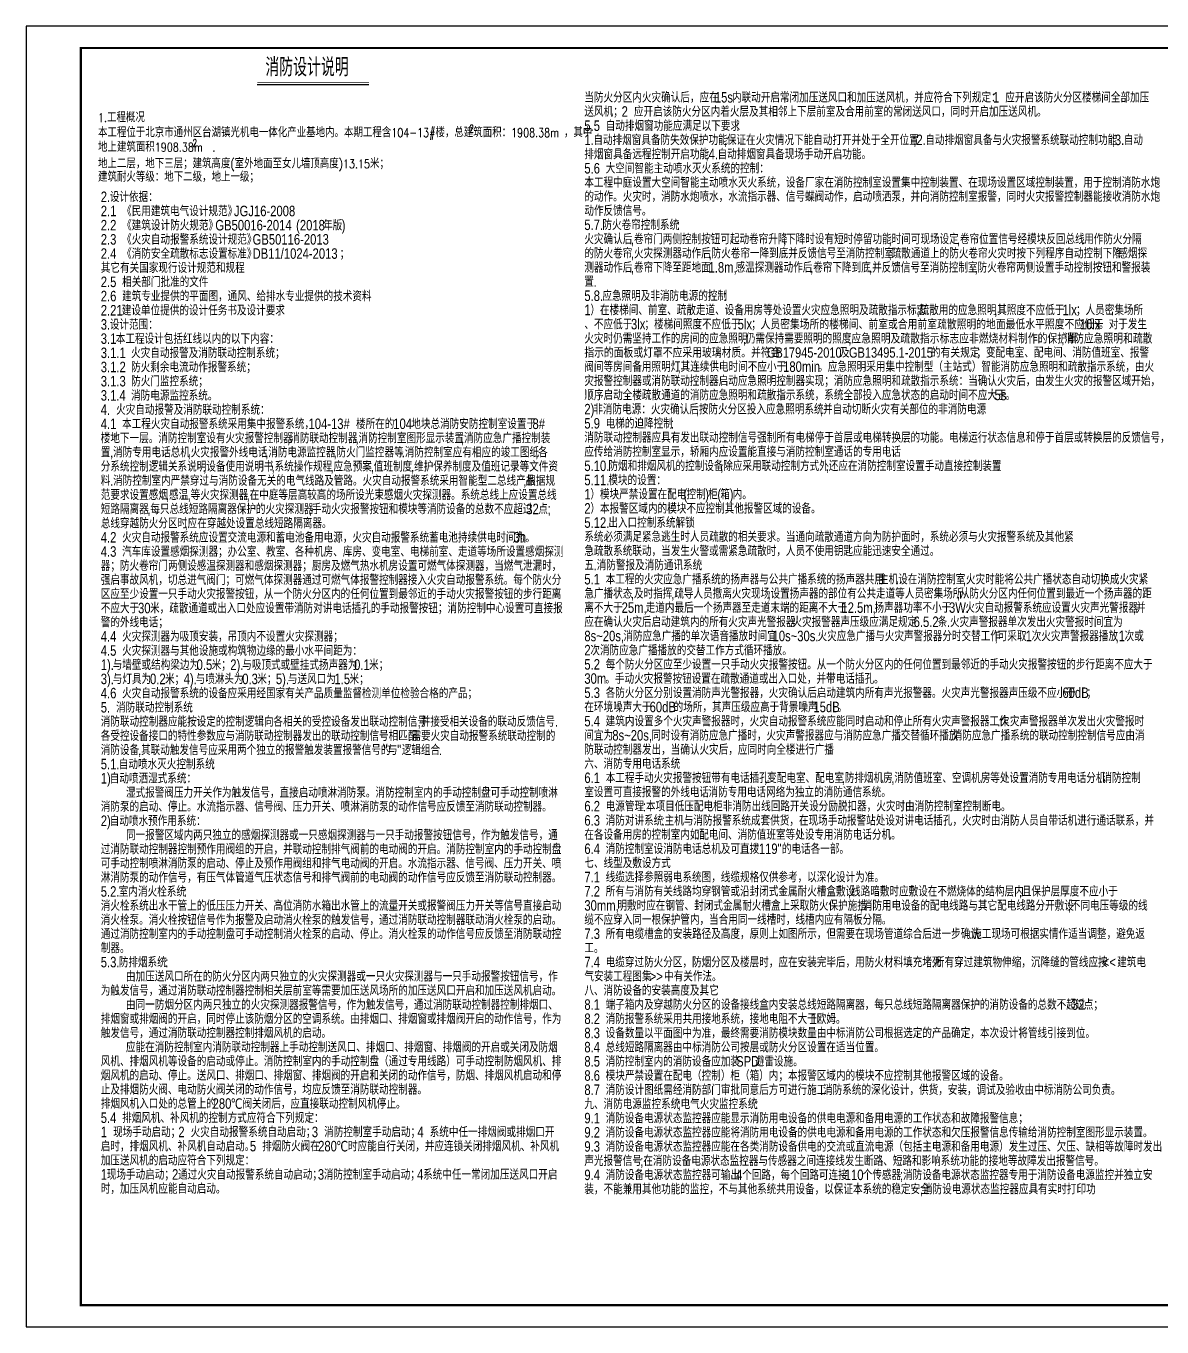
# Model space of a CAD drawing. Extents: x -54686 to 596156, y -555137 to 71395.
# Drawn here: x 359897 to 411771, y -411315 to -351915 of the extents above; entities that cross this region are included whole.
import ezdxf

# ---------------------------------------------------------------- set-up
doc = ezdxf.new("R2010")
doc.units = 0
doc.header["$LTSCALE"] = 1000
for name, color, linetype in [('DIM-系统', 3, 'CONTINUOUS'), ('TEL_TEXT', 3, 'CONTINUOUS'), ('TEL_TITLE', 6, 'CONTINUOUS')]:
    doc.layers.add(name, color=color, linetype=linetype)
doc.styles.add('_HZXY', font='ROS', dxfattribs={"width": 0.7, "bigfont": 'JD'})
doc.styles.add('_JD', font='ROS', dxfattribs={"width": 0.8, "bigfont": 'JD'})
doc.styles.add('_TEL_DIM', font='SIMPLEX', dxfattribs={"width": 0.8, "height": 3.5, "bigfont": 'HZTXT'})

msp = doc.modelspace()

# ---------------------------------------------------------------- linework, layer by layer
at = {"layer": 'TEL_TEXT', "color": 7}
msp.add_line((375558, -354597), (370454, -354597), dxfattribs=at)
at = {"layer": 'TEL_TEXT', "color": 0, "const_width": 21.4}
msp.add_lwpolyline([(375558, -354499), (370454, -354499)], dxfattribs=at)
at = {"layer": 'TEL_TITLE', "color": 6}
msp.add_lwpolyline([(359897, -411315), (443997, -411315), (443997, -351915), (359897, -351915)], close=True, dxfattribs=at)
at = {"layer": 'TEL_TITLE', "color": 6, "const_width": 100}
msp.add_lwpolyline([(362397, -410315), (442997, -410315), (442997, -352915), (362397, -352915)], close=True, dxfattribs=at)

# ---------------------------------------------------------------- texts
at = {"layer": 'DIM-系统', "style": '_TEL_DIM', "width": 0.8}
for s, p in [('1.工程概况 ', (363185, -356300)), ('本工程位于北京市通州区台湖镇光机电一体化产业基地内。本期工程含104-13#楼，总建筑面积：1908.38m ，其中', (363185, -356985)), ('地上建筑面积1908.38m  .', (363185, -357651)), ('地上二层，地下三层；建筑高度(室外地面至女儿墙顶高度)13.15米； ', (363185, -358406)), ('建筑耐火等级：地下二级，地上一级； ', (363185, -359017))]:
    msp.add_text(s, height=400, dxfattribs=at).set_placement(p)
at = {"layer": 'TEL_TEXT'}
for s, height, style, width, p in [('消防设计说明', 833.3, '_HZXY', 0.8, (370829, -354210)), ('当防火分区内火灾确认后，应在', 476.28, '_JD', 0.8, (385393, -355409)), ('15s', 480, '_JD', 0.8, (391353, -355409)), ('内联动开启常闭加压送风口和加压送风机，并应符合下列规定：', 476.28, '_JD', 0.8, (392134, -355409)), ('1', 480, '_JD', 0.8, (404053, -355409)), ('应开启该防火分区楼梯间全部加压', 476.28, '_JD', 0.8, (404616, -355409)), ('送风机；', 476.3, '_JD', 0.8, (385393, -356057)), ('2', 480, '_JD', 0.8, (387096, -356057)), ('应开启该防火分区内着火层及其相邻上下层前室及合用前室的常闭送风口，同时开启加压送风机。', 476.28, '_JD', 0.8, (387658, -356057)), ('5.5', 480, '_JD', 0.8, (385393, -356705)), ('自动排烟窗功能应满足以下要求', 476.28, '_JD', 0.8, (386367, -356705)), (':', 480, '_JD', 0.8, (392326, -356705)), ('2', 350, '_TEL_DIM', 0.64, (380151, -356773)), ('1.', 480, '_JD', 0.8, (385393, -357353)), ('自动排烟窗具备防失效保护功能', 476.28, '_JD', 0.8, (385805, -357353)), ('保证在火灾情况下能自动打开并处于全开位置', 476.28, '_JD', 0.8, (391901, -357353)), (';2.', 480, '_JD', 0.8, (400415, -357353)), ('自动排烟窗具备与火灾报警系统联动控制功能', 476.28, '_JD', 0.8, (400963, -357353)), (';3.', 480, '_JD', 0.8, (409477, -357353)), ('自动', 476.3, '_JD', 0.8, (410025, -357353)), ('2', 350, '_TEL_DIM', 0.64, (367507, -357434)), ('排烟窗具备远程控制开启功能', 476.28, '_JD', 0.8, (385393, -358001)), (';4.', 480, '_JD', 0.8, (390927, -358001)), ('自动排烟窗具备现场手动开启功能。', 476.28, '_JD', 0.8, (391476, -358001)), (',', 480, '_JD', 0.8, (391764, -357353)), ('5.6', 480, '_JD', 0.8, (385393, -358649)), ('大空间智能主动喷水灭火系统的控制：', 476.28, '_JD', 0.8, (386367, -358649)), ('本工程中庭设置大空间智能主动喷水灭火系统，设备厂家在消防控制室设置集中控制装置、在现场设置区域控制装置，用于控制消防水炮', 476.28, '_JD', 0.8, (385393, -359294)), ('2.', 480, '_JD', 0.8, (363310, -359952)), ('设计依据：', 476.3, '_JD', 0.8, (363722, -359952)), ('的动作。火灾时，消防水炮喷水，水流指示器、信号蝶阀动作，启动喷洒泵，并向消防控制室报警，同时火灾报警控制器能接收消防水炮', 476.28, '_JD', 0.8, (385393, -359938)), ('2.1', 480, '_JD', 0.8, (363310, -360600)), ('《民用建筑电气设计规范》', 476.28, '_JD', 0.8, (364284, -360600)), ('JGJ16-2008', 480, '_JD', 0.8, (369392, -360600)), ('动作反馈信号。', 476.3, '_JD', 0.8, (385393, -360582)), ('2.2', 480, '_JD', 0.8, (363310, -361248)), ('《建筑设计防火规范》', 476.3, '_JD', 0.8, (364284, -361248)), ('GB50016-2014', 480, '_JD', 0.8, (368541, -361248)), ('(2018', 480, '_JD', 0.8, (372230, -361248)), ('年版', 476.3, '_JD', 0.8, (373461, -361248)), (')', 480, '_JD', 0.8, (374313, -361248)), ('5.7.', 480, '_JD', 0.8, (385393, -361230)), ('防火卷帘控制系统', 476.3, '_JD', 0.8, (386216, -361230)), (':', 480, '_JD', 0.8, (389622, -361230)), ('2.3', 480, '_JD', 0.8, (363310, -361896)), ('《火灾自动报警系统设计规范》', 476.28, '_JD', 0.8, (364284, -361896)), ('GB50116-2013', 480, '_JD', 0.8, (370243, -361896)), ('火灾确认后', 476.3, '_JD', 0.8, (385393, -361878)), ('卷帘门两侧控制按钮可起动卷帘升降', 476.28, '_JD', 0.8, (387659, -361878)), ('下降时设有短时停留功能', 476.28, '_JD', 0.8, (394607, -361878)), ('时间可现场设定', 476.3, '_JD', 0.8, (399426, -361878)), ('卷帘位置信号经模块反回总线', 476.28, '_JD', 0.8, (402543, -361878)), ('用作防火分隔', 476.3, '_JD', 0.8, (408214, -361878)), ('2.4', 480, '_JD', 0.8, (363310, -362544)), ('《消防安全疏散标志设置标准》', 476.28, '_JD', 0.8, (364284, -362544)), ('DB11/1024-2013', 480, '_JD', 0.8, (370243, -362544)), ('；', 476, '_JD', 0.8, (374221, -362544)), ('的防火卷帘', 476.3, '_JD', 0.8, (385393, -362526)), (',', 480, '_JD', 0.8, (387522, -361878)), ('火灾探测器动作后', 476.3, '_JD', 0.8, (387659, -362526)), ('防火卷帘一降到底并反馈信号至消防控制室', 476.28, '_JD', 0.8, (391201, -362526)), (',', 480, '_JD', 0.8, (394470, -361878)), (',', 480, '_JD', 0.8, (399289, -361878)), (';', 480, '_JD', 0.8, (399289, -362526)), ('疏散通道上的防火卷帘火灾时按下列程序自动控制下降', 476.28, '_JD', 0.8, (399426, -362526)), (',', 480, '_JD', 0.8, (402406, -361878)), ('.', 480, '_JD', 0.8, (408077, -361878)), (':', 480, '_JD', 0.8, (409643, -362526)), ('感烟探', 476.3, '_JD', 0.8, (409780, -362526)), ('其它有关国家现行设计规范和规程', 476.28, '_JD', 0.8, (363310, -363188)), ('测器动作后', 476.3, '_JD', 0.8, (385393, -363174)), (',', 480, '_JD', 0.8, (387522, -362526)), ('卷帘下降至距地面', 476.3, '_JD', 0.8, (387659, -363174)), ('1.8m,', 480, '_JD', 0.8, (391064, -363174)), (',', 480, '_JD', 0.8, (391064, -362526)), ('感温探测器动作后', 476.3, '_JD', 0.8, (392299, -363174)), ('卷帘下降到底', 476.3, '_JD', 0.8, (395841, -363174)), ('并反馈信号至消防控制室', 476.28, '_JD', 0.8, (398532, -363174)), ('防火卷帘两侧设置手动控制按钮和警报装', 476.28, '_JD', 0.8, (403352, -363174)), ('2.5', 480, '_JD', 0.8, (363310, -363836)), ('相关部门批准的文件', 476.3, '_JD', 0.8, (364284, -363836)), ('置', 476, '_JD', 0.8, (385393, -363822)), (',', 480, '_JD', 0.8, (387522, -363174)), (',', 480, '_JD', 0.8, (395704, -363174)), (',', 480, '_JD', 0.8, (398395, -363174)), (',', 480, '_JD', 0.8, (403215, -363174)), ('2.6', 480, '_JD', 0.8, (363310, -364484)), ('建筑专业提供的平面图，通风、给排水专业提供的技术资料', 476.28, '_JD', 0.8, (364284, -364484)), ('5.8.', 480, '_JD', 0.8, (385393, -364470)), ('.', 480, '_JD', 0.8, (385819, -363822)), ('应急照明及非消防电源的控制', 476.28, '_JD', 0.8, (386216, -364470)), (':', 480, '_JD', 0.8, (391750, -364470)), ('2.21', 480, '_JD', 0.8, (363310, -365132)), ('建设单位提供的设计任务书及设计要求', 476.28, '_JD', 0.8, (364270, -365132)), ('1', 480, '_JD', 0.8, (385393, -365118)), ('）在楼梯间、前室、疏散走道、设备用房等处设置火灾应急照明及疏散指示标志', 476.28, '_JD', 0.8, (385668, -365118)), ('疏散用的应急照明', 476.3, '_JD', 0.8, (400703, -365118)), ('其照度不应低于', 476.3, '_JD', 0.8, (404246, -365118)), ('1lx', 480, '_JD', 0.8, (407226, -365118)), ('；人员密集场所', 476.3, '_JD', 0.8, (407843, -365118)), ('3.', 480, '_JD', 0.8, (363310, -365780)), ('设计范围：', 476.3, '_JD', 0.8, (363722, -365780)), ('、不应低于', 476.3, '_JD', 0.8, (385393, -365766)), ('3lx', 480, '_JD', 0.8, (387522, -365766)), ('；楼梯间照度不应低于', 476.3, '_JD', 0.8, (388139, -365766)), ('5lx', 480, '_JD', 0.8, (392396, -365766)), ('人员密集场所的楼梯间、前室或合用前室疏散照明的地面最低水平照度不应低于', 466.36, '_JD', 0.8, (393438, -365766)), (';', 480, '_JD', 0.8, (400566, -365118)), (',', 480, '_JD', 0.8, (404109, -365118)), ('10lx', 470, '_JD', 0.8, (408027, -365766)), ('。对于发生', 476.3, '_JD', 0.8, (408899, -365766)), ('本工程设计包括红线以内的以下内容：', 476.28, '_JD', 0.8, (363996, -366428)), ('火灾时仍需坚持工作的房间的应急照明', 476.28, '_JD', 0.8, (385393, -366414)), ('仍需保持需要照明的照度', 476.28, '_JD', 0.8, (392767, -366414)), ('；', 476, '_JD', 0.8, (393013, -365766)), ('应急照明及疏散指示标志应非燃烧材料制作的保护罩', 466.36, '_JD', 0.8, (397586, -366414)), ('消防应急照明和疏散', 466.4, '_JD', 0.8, (407307, -366414)), ('3.1', 480, '_JD', 0.8, (363310, -366428)), (',', 480, '_JD', 0.8, (392630, -366414)), (';', 480, '_JD', 0.8, (397449, -366414)), (',', 470, '_JD', 0.8, (407173, -366414)), ('3.1.1', 480, '_JD', 0.8, (363310, -367076)), ('火灾自动报警及消防联动控制系统；', 476.28, '_JD', 0.8, (364695, -367076)), ('指示的面板或灯罩不应采用玻璃材质。并符合', 466.36, '_JD', 0.8, (385393, -367058)), ('GB17945-2010', 470, '_JD', 0.8, (393729, -367058)), ('及', 466, '_JD', 0.8, (397060, -367058)), ('GB13495.1-2015', 470, '_JD', 0.8, (397477, -367058)), ('的有关规定', 466.4, '_JD', 0.8, (401210, -367058)), ('；变配电室、配电间、消防值班室、报警', 476.28, '_JD', 0.8, (403294, -367058)), ('3.1.2', 480, '_JD', 0.8, (363310, -367724)), ('防火剩余电流动作报警系统；', 476.28, '_JD', 0.8, (364695, -367724)), ('阀间等房间备用照明灯', 476.3, '_JD', 0.8, (385393, -367706)), (',', 480, '_JD', 0.8, (389650, -367706)), ('其连续供电时间不应小于', 476.28, '_JD', 0.8, (389787, -367706)), ('180min', 480, '_JD', 0.8, (394470, -367706)), ('。应急照明采用集中控制型（主站式）智能消防应急照明和疏散指示系统，由火', 476.28, '_JD', 0.8, (396074, -367706)), ('3.1.3', 480, '_JD', 0.8, (363310, -368372)), ('防火门监控系统；', 476.3, '_JD', 0.8, (364695, -368372)), ('灾报警控制器或消防联动控制器启动应急照明控制器实现；消防应急照明和疏散指示系统：当确认火灾后，由发生火灾的报警区域开始，', 476.28, '_JD', 0.8, (385393, -368351)), ('3.1.4', 480, '_JD', 0.8, (363310, -369020)), ('消防电源监控系统。', 476.3, '_JD', 0.8, (364695, -369020)), ('顺序启动全楼疏散通道的消防应急照明和疏散指示系统，系统全部投入应急状态的启动时间不应大于', 476.28, '_JD', 0.8, (385393, -368999)), ('5s', 480, '_JD', 0.8, (404123, -368999)), ('。', 476, '_JD', 0.8, (404630, -368999)), ('4.', 480, '_JD', 0.8, (363310, -369668)), ('火灾自动报警及消防联动控制系统：', 476.28, '_JD', 0.8, (364010, -369668)), ('2)', 480, '_JD', 0.8, (385393, -369647)), ('非消防电源：火灾确认后', 476.28, '_JD', 0.8, (385802, -369647)), ('按防火分区投入应急照明系统', 476.28, '_JD', 0.8, (390622, -369647)), ('并自动切断火灾有关部位的非消防电源', 476.28, '_JD', 0.8, (396292, -369647)), ('4.1', 480, '_JD', 0.8, (363310, -370316)), ('本工程火灾自动报警系统采用集中报警系统，', 476.28, '_JD', 0.8, (364284, -370316)), ('104-13#', 480, '_JD', 0.8, (372797, -370316)), ('楼所在的', 476.3, '_JD', 0.8, (374964, -370316)), ('104', 480, '_JD', 0.8, (376667, -370316)), ('地块总消防安防控制室设置于', 476.28, '_JD', 0.8, (377490, -370316)), ('8#', 480, '_JD', 0.8, (383024, -370316)), ('5.9', 480, '_JD', 0.8, (385393, -370295)), ('电梯的迫降控制', 476.3, '_JD', 0.8, (386367, -370295)), (':', 480, '_JD', 0.8, (389347, -370295)), (',', 480, '_JD', 0.8, (390484, -369647)), (',', 480, '_JD', 0.8, (396155, -369647)), ('.', 480, '_JD', 0.8, (403529, -369647)), ('楼地下一层。消防控制室设有火灾报警控制器', 476.28, '_JD', 0.8, (363310, -370964)), ('消防联动控制器', 476.3, '_JD', 0.8, (371961, -370964)), ('消防控制室图形显示装置', 476.28, '_JD', 0.8, (375078, -370964)), ('消防应急广播控制装', 476.3, '_JD', 0.8, (379897, -370964)), ('消防联动控制器应具有发出联动控制信号强制所有电梯停于首层或电梯转换层的功能。电梯运行状态信息和停于首层或转换层的反馈信号，', 476.28, '_JD', 0.8, (385393, -370939)), ('置', 476, '_JD', 0.8, (363310, -371612)), ('消防专用电话总机', 476.3, '_JD', 0.8, (363873, -371612)), ('火灾报警外线电话', 476.3, '_JD', 0.8, (367416, -371612)), ('消防电源监控器', 476.3, '_JD', 0.8, (370958, -371612)), (',', 480, '_JD', 0.8, (371824, -370964)), ('防火门监控器等', 476.3, '_JD', 0.8, (374075, -371612)), (',', 480, '_JD', 0.8, (374941, -370964)), ('消防控制室应有相应的竣工图纸', 476.28, '_JD', 0.8, (377192, -371612)), (',', 480, '_JD', 0.8, (379760, -370964)), ('各', 476, '_JD', 0.8, (383288, -371612)), ('应传给消防控制室显示，轿厢内应设置能直接与消防控制室通话的专用电话', 476.28, '_JD', 0.8, (385393, -371587)), ('分系统控制逻辑关系说明', 476.28, '_JD', 0.8, (363310, -372260)), (',', 480, '_JD', 0.8, (363736, -371612)), (',', 480, '_JD', 0.8, (367278, -371612)), ('设备使用说明书', 476.3, '_JD', 0.8, (368130, -372260)), (',', 480, '_JD', 0.8, (370821, -371612)), ('系统操作规程', 476.3, '_JD', 0.8, (371247, -372260)), ('应急预案', 476.3, '_JD', 0.8, (373938, -372260)), (',', 480, '_JD', 0.8, (373938, -371612)), ('值班制度', 476.3, '_JD', 0.8, (375778, -372260)), ('.', 480, '_JD', 0.8, (377055, -371612)), ('维护保养制度及值班记录等文件资', 476.28, '_JD', 0.8, (377617, -372260)), (',', 480, '_JD', 0.8, (383151, -371612)), ('5.10.', 480, '_JD', 0.8, (385393, -372235)), ('防烟和排烟风机的控制设备', 476.28, '_JD', 0.8, (386490, -372235)), ('除应采用联动控制方式外', 476.28, '_JD', 0.8, (391736, -372235)), ('还应在消防控制室设置手动直接控制装置', 476.28, '_JD', 0.8, (396555, -372235)), ('.', 480, '_JD', 0.8, (399441, -371587)), ('料', 476, '_JD', 0.8, (363310, -372908)), ('消防控制室内严禁穿过与消防设备无关的电气线路及管路。火灾自动报警系统采用智能型二总线产品', 476.28, '_JD', 0.8, (363873, -372908)), (',', 480, '_JD', 0.8, (367993, -372260)), (',', 480, '_JD', 0.8, (371109, -372260)), (',', 480, '_JD', 0.8, (373801, -372260)), (',', 480, '_JD', 0.8, (375641, -372260)), (',', 480, '_JD', 0.8, (377480, -372260)), ('根据规', 476.3, '_JD', 0.8, (382740, -372908)), ('5.11.', 480, '_JD', 0.8, (385393, -372883)), ('模块的设置：', 476.3, '_JD', 0.8, (386490, -372883)), (',', 480, '_JD', 0.8, (391599, -372235)), (',', 480, '_JD', 0.8, (396418, -372235)), ('.', 480, '_JD', 0.8, (404217, -372235)), ('范要求设置感烟', 476.3, '_JD', 0.8, (363310, -373556)), ('.', 480, '_JD', 0.8, (363736, -372908)), ('感温', 476.3, '_JD', 0.8, (366427, -373556)), ('等火灾探测器', 476.3, '_JD', 0.8, (367416, -373556)), ('在中庭等层高较高的场所设光束感烟火灾探测器。系统总线上应设置总线', 476.28, '_JD', 0.8, (370107, -373556)), (',', 480, '_JD', 0.8, (382603, -372908)), ('）模块严禁设置在配电', 476.3, '_JD', 0.8, (385668, -373531)), ('(', 480, '_JD', 0.8, (389924, -373531)), ('控制', 476.3, '_JD', 0.8, (390059, -373531)), (')', 480, '_JD', 0.8, (390910, -373531)), ('柜', 476, '_JD', 0.8, (391044, -373531)), ('(', 480, '_JD', 0.8, (391470, -373531)), ('箱', 476, '_JD', 0.8, (391605, -373531)), (')', 480, '_JD', 0.8, (392030, -373531)), ('内。', 476.3, '_JD', 0.8, (392165, -373531)), (',', 480, '_JD', 0.8, (366290, -373556)), (',', 480, '_JD', 0.8, (367278, -373556)), (',', 480, '_JD', 0.8, (369970, -373556)), ('1', 480, '_JD', 0.8, (385393, -373531)), ('短路隔离器', 476.3, '_JD', 0.8, (363310, -374204)), (',', 480, '_JD', 0.8, (365439, -374204)), ('每只总线短路隔离器保护的火灾探测器', 476.28, '_JD', 0.8, (365576, -374204)), (',', 480, '_JD', 0.8, (372812, -374204)), ('手动火灾报警按钮和模块等消防设备的总数不应超过', 476.28, '_JD', 0.8, (372949, -374204)), ('32', 480, '_JD', 0.8, (382740, -374204)), ('点', 476, '_JD', 0.8, (383288, -374204)), (';', 480, '_JD', 0.8, (383714, -374204)), ('2', 480, '_JD', 0.8, (385393, -374179)), ('）本报警区域内的模块不应控制其他报警区域的设备。', 476.28, '_JD', 0.8, (385668, -374179)), ('总线穿越防火分区时', 476.3, '_JD', 0.8, (363310, -374852)), (',', 480, '_JD', 0.8, (367141, -374852)), ('应在穿越处设置总线短路隔离器。', 476.28, '_JD', 0.8, (367278, -374852)), ('5.12.', 480, '_JD', 0.8, (385393, -374827)), ('出入口控制系统解锁', 476.3, '_JD', 0.8, (386490, -374827)), ('4.2', 480, '_JD', 0.8, (363310, -375500)), ('火灾自动报警系统应设置交流电源和蓄电池备用电源，火灾自动报警系统蓄电池持续供电时间为', 476.28, '_JD', 0.8, (364284, -375500)), ('3h', 480, '_JD', 0.8, (382162, -375500)), ('。', 476, '_JD', 0.8, (382697, -375500)), ('系统必须满足紧急逃生时人员疏散的相关要求。当通向疏散通道方向为防护面时，系统必须与火灾报警系统及其他紧', 476.28, '_JD', 0.8, (385393, -375471)), ('4.3', 480, '_JD', 0.8, (363310, -376148)), ('汽车库设置感烟探测器；办公室、教室、各种机房、库房、变电室、电梯前室、走道等场所设置感烟探测', 476.28, '_JD', 0.8, (364284, -376148)), ('急疏散系统联动，当发生火警或需紧急疏散时，人员不使用钥匙应能迅速安全通过。', 476.28, '_JD', 0.8, (385393, -376116)), ('器；防火卷帘门两侧设感温探测器和感烟探测器；厨房及燃气热水机房设置可燃气体探测器，当燃气泄漏时，', 476.28, '_JD', 0.8, (363310, -376792)), ('五', 476, '_JD', 0.8, (385393, -376764)), ('消防警报及消防通讯系统', 476.28, '_JD', 0.8, (385956, -376764)), (':', 480, '_JD', 0.8, (390639, -376764)), ('强启事故风机，切总进气阀门；可燃气体探测器通过可燃气体报警控制器接入火灾自动报警系统。每个防火分', 476.28, '_JD', 0.8, (363310, -377436)), ('5.1', 480, '_JD', 0.8, (385393, -377412)), ('.', 480, '_JD', 0.8, (385819, -376764)), ('本工程的火灾应急广播系统的扬声器与公共广播系统的扬声器共用', 476.28, '_JD', 0.8, (386367, -377412)), ('主机设在消防控制室', 476.3, '_JD', 0.8, (398849, -377412)), ('火灾时能将公共广播状态自动切换成火灾紧', 476.28, '_JD', 0.8, (402817, -377412)), ('区应至少设置一只手动火灾报警按钮，从一个防火分区内的任何位置到最邻近的手动火灾报警按钮的步行距离', 476.28, '_JD', 0.8, (363310, -378081)), ('急广播状态', 476.3, '_JD', 0.8, (385393, -378060)), ('及时指挥', 476.3, '_JD', 0.8, (387659, -378060)), ('疏导人员撤离火灾现场', 476.3, '_JD', 0.8, (389499, -378060)), ('设置扬声器的部位有公共走道等人员密集场所', 476.28, '_JD', 0.8, (393893, -378060)), ('.', 480, '_JD', 0.8, (398712, -377412)), ('从防火分区内任何位置到最近一个扬声器的距', 476.28, '_JD', 0.8, (402543, -378060)), (',', 480, '_JD', 0.8, (402680, -377412)), ('不应大于', 476.3, '_JD', 0.8, (363310, -378729)), ('30', 480, '_JD', 0.8, (365013, -378729)), ('米，疏散通道或出入口处应设置带消防对讲电话插孔的手动报警按钮；消防控制中心设置可直接报', 476.28, '_JD', 0.8, (365561, -378729)), ('离不大于', 476.3, '_JD', 0.8, (385393, -378708)), ('25m,', 480, '_JD', 0.8, (387096, -378708)), (',', 480, '_JD', 0.8, (387522, -378060)), ('走道内最后一个扬声器至走道末端的距离不大于', 476.28, '_JD', 0.8, (388193, -378708)), (',', 480, '_JD', 0.8, (389362, -378060)), (',', 480, '_JD', 0.8, (393755, -378060)), ('12.5m,', 480, '_JD', 0.8, (397132, -378708)), ('扬声器功率不小于', 476.3, '_JD', 0.8, (398641, -378708)), ('3W.', 480, '_JD', 0.8, (402046, -378708)), (',', 480, '_JD', 0.8, (402406, -378060)), ('火灾自动报警系统应设置火灾声光警报器', 476.28, '_JD', 0.8, (402787, -378708)), ('并', 476, '_JD', 0.8, (410586, -378708)), ('警的外线电话；', 476.3, '_JD', 0.8, (363310, -379373)), ('应在确认火灾后启动建筑内的所有火灾声光警报器', 476.28, '_JD', 0.8, (385393, -379356)), ('火灾报警器声压级应满足规定', 476.28, '_JD', 0.8, (394895, -379356)), ('6.5.2', 480, '_JD', 0.8, (400429, -379356)), ('条', 476, '_JD', 0.8, (401526, -379356)), ('火灾声警报器单次发出火灾警报时间宜为', 476.28, '_JD', 0.8, (402089, -379356)), (',', 480, '_JD', 0.8, (410449, -378708)), ('4.4', 480, '_JD', 0.8, (363310, -380021)), ('火灾探测器为吸顶安装，吊顶内不设置火灾探测器；', 476.28, '_JD', 0.8, (364284, -380021)), ('8s~20s,', 480, '_JD', 0.8, (385393, -380004)), ('消防应急广播的单次语音播放时间宜', 476.28, '_JD', 0.8, (387176, -380004)), ('10s~30s.', 480, '_JD', 0.8, (393987, -380004)), ('.', 480, '_JD', 0.8, (394758, -379356)), ('火灾应急广播与火灾声警报器分时交替工作', 476.28, '_JD', 0.8, (396044, -380004)), ('.', 480, '_JD', 0.8, (401952, -379356)), ('可采取', 476.3, '_JD', 0.8, (404269, -380004)), ('1', 480, '_JD', 0.8, (405546, -380004)), ('次火灾声警报器播放', 476.3, '_JD', 0.8, (405820, -380004)), (',1', 480, '_JD', 0.8, (409651, -380004)), ('次或', 476.3, '_JD', 0.8, (410063, -380004)), ('火灾探测器与其他设施或构筑物边缘的最小水平间距为：', 476.28, '_JD', 0.8, (364284, -380669)), ('次消防应急广播播放的交替工作方式循环播放。', 476.28, '_JD', 0.8, (385668, -380652)), (',', 480, '_JD', 0.8, (404132, -380004)), ('4.5', 480, '_JD', 0.8, (363310, -380669)), ('2', 480, '_JD', 0.8, (385393, -380652)), ('1).', 480, '_JD', 0.8, (363310, -381317)), ('与墙壁或结构梁边为', 476.3, '_JD', 0.8, (363856, -381317)), ('0.5', 480, '_JD', 0.8, (367687, -381317)), ('米；', 476.3, '_JD', 0.8, (368373, -381317)), ('2).', 480, '_JD', 0.8, (369224, -381317)), ('与吸顶式或壁挂式扬声器为', 476.28, '_JD', 0.8, (369770, -381317)), ('0.1', 480, '_JD', 0.8, (374878, -381317)), ('米；', 476.3, '_JD', 0.8, (375564, -381317)), ('5.2', 480, '_JD', 0.8, (385393, -381300)), ('每个防火分区应至少设置一只手动火灾报警按钮。从一个防火分区内的任何位置到最邻近的手动火灾报警按钮的步行距离不应大于', 476.28, '_JD', 0.8, (386367, -381300)), ('3).', 480, '_JD', 0.8, (363310, -381965)), ('与灯具为', 476.3, '_JD', 0.8, (363856, -381965)), ('0.2', 480, '_JD', 0.8, (365559, -381965)), ('米；', 476.3, '_JD', 0.8, (366244, -381965)), ('4).', 480, '_JD', 0.8, (367096, -381965)), ('与喷淋头为', 476.3, '_JD', 0.8, (367642, -381965)), ('0.3', 480, '_JD', 0.8, (369770, -381965)), ('米；', 476.3, '_JD', 0.8, (370456, -381965)), ('5).', 480, '_JD', 0.8, (371307, -381965)), ('与送风口为', 476.3, '_JD', 0.8, (371853, -381965)), ('1.5', 480, '_JD', 0.8, (373981, -381965)), ('米；', 476.3, '_JD', 0.8, (374667, -381965)), ('30m', 480, '_JD', 0.8, (385393, -381948)), ('。手动火灾报警按钮设置在疏散通道或出入口处，并带电话插孔。', 476.28, '_JD', 0.8, (386353, -381948)), ('4.6', 480, '_JD', 0.8, (363310, -382613)), ('火灾自动报警系统的设备应采用经国家有关产品质量监督检测单位检验合格的产品；', 476.28, '_JD', 0.8, (364284, -382613)), ('5.3', 480, '_JD', 0.8, (385393, -382596)), ('各防火分区分别设置消防声光警报器，火灾确认后启动建筑内所有声光报警器。火灾声光警报器声压级不应小于', 476.28, '_JD', 0.8, (386367, -382596)), ('60dB', 480, '_JD', 0.8, (407225, -382596)), ('；', 476, '_JD', 0.8, (408322, -382596)), ('5.', 480, '_JD', 0.8, (363310, -383261)), ('消防联动控制系统', 476.3, '_JD', 0.8, (364010, -383261)), ('在环境噪声大于', 476.3, '_JD', 0.8, (385393, -383244)), ('60dB', 480, '_JD', 0.8, (388373, -383244)), ('的场所，其声压级应高于背景噪声', 476.28, '_JD', 0.8, (389470, -383244)), ('15dB', 480, '_JD', 0.8, (395855, -383244)), ('。', 476, '_JD', 0.8, (396952, -383244)), ('消防联动控制器应能按设定的控制逻辑向各相关的受控设备发出联动控制信号', 476.28, '_JD', 0.8, (363310, -383909)), ('并接受相关设备的联动反馈信号.', 476.28, '_JD', 0.8, (377920, -383909)), ('5.4', 480, '_JD', 0.8, (385393, -383892)), ('建筑内设置多个火灾声警报器时，火灾自动报警系统应能同时启动和停止所有火灾声警报器工作', 476.28, '_JD', 0.8, (386367, -383892)), ('火灾声警报器单次发出火灾警报时', 476.28, '_JD', 0.8, (404383, -383892)), ('各受控设备接口的特性参数应与消防联动控制器发出的联动控制信号相匹配', 476.28, '_JD', 0.8, (363310, -384557)), ('需要火灾自动报警系统联动控制的', 476.28, '_JD', 0.8, (377495, -384557)), (',', 480, '_JD', 0.8, (377783, -383909)), ('间宜为', 476.3, '_JD', 0.8, (385393, -384540)), ('8s~20s,', 480, '_JD', 0.8, (386670, -384540)), ('同时设有消防应急广播时，火灾声警报器应与消防应急广播交替循环播放', 476.28, '_JD', 0.8, (388453, -384540)), ('消防应急广播系统的联动控制控制信号应由消', 476.28, '_JD', 0.8, (402212, -384540)), ('.', 480, '_JD', 0.8, (404245, -383892)), ('消防设备', 476.3, '_JD', 0.8, (363310, -385205)), ('其联动触发信号应采用两个独立的报警触发装置报警信号的', 476.28, '_JD', 0.8, (365150, -385205)), ('"', 480, '_JD', 0.8, (376218, -385205)), ('与', 476, '_JD', 0.8, (376423, -385205)), ('"', 480, '_JD', 0.8, (376849, -385205)), ('逻辑组合', 476.3, '_JD', 0.8, (377055, -385205)), ('.', 480, '_JD', 0.8, (377357, -384557)), ('防联动控制器发出，当确认火灾后，应同时向全楼进行广播', 476.28, '_JD', 0.8, (385393, -385188)), ('.', 480, '_JD', 0.8, (402075, -384540)), ('5.1.', 480, '_JD', 0.8, (363310, -385853)), ('自动喷水灭火控制系统', 476.3, '_JD', 0.8, (364133, -385853)), (',', 480, '_JD', 0.8, (365013, -385205)), (':', 480, '_JD', 0.8, (368390, -385853)), ('.', 480, '_JD', 0.8, (378757, -385205)), ('六、消防专用电话系统', 476.3, '_JD', 0.8, (385393, -385832)), ('.', 480, '_JD', 0.8, (396461, -385188)), ('1)', 480, '_JD', 0.8, (363310, -386501)), ('自动喷洒湿式系统：', 476.3, '_JD', 0.8, (363719, -386501)), ('6.1', 480, '_JD', 0.8, (385393, -386480)), ('本工程手动火灾报警按钮带有电话插孔', 476.28, '_JD', 0.8, (386367, -386480)), ('变配电室、配电室', 476.3, '_JD', 0.8, (393741, -386480)), ('防排烟机房', 476.3, '_JD', 0.8, (397283, -386480)), ('消防值班室、空调机房等处设置消防专用电话分机', 476.28, '_JD', 0.8, (399549, -386480)), ('消防控制', 476.3, '_JD', 0.8, (409051, -386480)), ('湿式报警阀压力开关作为触发信号，直接启动喷淋消防泵。消防控制室内的手动控制盘可手动控制喷淋', 476.28, '_JD', 0.8, (364462, -387149)), ('室设置可直接报警的外线电话', 476.28, '_JD', 0.8, (385393, -387128)), ('消防专用电话网络为独立的消防通信系统。', 476.28, '_JD', 0.8, (391064, -387128)), (',', 480, '_JD', 0.8, (393603, -386480)), (',', 480, '_JD', 0.8, (397146, -386480)), (',', 480, '_JD', 0.8, (399412, -386480)), ('.', 480, '_JD', 0.8, (408914, -386480)), ('消防泵的启动、停止。水流指示器、信号阀、压力开关、喷淋消防泵的动作信号应反馈至消防联动控制器。', 476.28, '_JD', 0.8, (363310, -387793)), ('电源管理', 476.3, '_JD', 0.8, (386367, -387776)), ('本项目低压配电柜非消防出线回路开关设分励脱扣器，火灾时由消防控制室控制断电。', 476.28, '_JD', 0.8, (388207, -387776)), ('.', 480, '_JD', 0.8, (390927, -387128)), ('6.2', 480, '_JD', 0.8, (385393, -387776)), (':', 480, '_JD', 0.8, (388070, -387776)), ('2)', 480, '_JD', 0.8, (363310, -388441)), ('自动喷水预作用系统：', 476.3, '_JD', 0.8, (363719, -388441)), ('6.3', 480, '_JD', 0.8, (385393, -388424)), ('消防对讲系统', 476.3, '_JD', 0.8, (386367, -388424)), (':', 480, '_JD', 0.8, (388921, -388424)), ('主机与消防报警系统成套供货，在现场手动报警站处设对讲电话插孔，火灾时由消防人员自带话机进行通话联系，并', 476.28, '_JD', 0.8, (389058, -388424)), ('同一报警区域内两只独立的感烟探测器或一只感烟探测器与一只手动报警按钮信号，作为触发信号，通', 476.28, '_JD', 0.8, (364462, -389089)), ('在各设备用房的控制室内如', 476.28, '_JD', 0.8, (385393, -389072)), (':', 480, '_JD', 0.8, (390501, -389072)), ('配电间、消防值班室等处设专用消防电话分机。', 476.28, '_JD', 0.8, (390639, -389072)), ('过消防联动控制器控制预作用阀组的开启，并联动控制排气阀前的电动阀的开启。消防控制室内的手动控制盘', 476.28, '_JD', 0.8, (363310, -389734)), ('6.4', 480, '_JD', 0.8, (385393, -389720)), ('消防控制室设消防电话总机及可直拨', 476.28, '_JD', 0.8, (386367, -389720)), ('"119"', 480, '_JD', 0.8, (393178, -389720)), ('的电话各一部。', 476.3, '_JD', 0.8, (394412, -389720)), ('可手动控制喷淋消防泵的启动、停止及预作用阀组和排气电动阀的开启。水流指示器、信号阀、压力开关、喷', 476.28, '_JD', 0.8, (363310, -390378)), ('七、线型及敷设方式', 476.3, '_JD', 0.8, (385393, -390364)), ('淋消防泵的动作信号，有压气体管道气压状态信号和排气阀前的电动阀的动作信号应反馈至消防联动控制器。', 476.28, '_JD', 0.8, (363310, -391022)), ('7.1', 480, '_JD', 0.8, (385393, -391012)), ('线缆选择参照弱电系统图，线缆规格仅供参考，以深化设计为准。', 476.28, '_JD', 0.8, (386367, -391012)), ('5.2.', 480, '_JD', 0.8, (363310, -391670)), ('室内消火栓系统', 476.3, '_JD', 0.8, (364133, -391670)), (':', 480, '_JD', 0.8, (367113, -391670)), ('7.2', 480, '_JD', 0.8, (385393, -391660)), ('所有与消防有关线路均穿钢管或沿封闭式金属耐火槽盒敷设', 476.28, '_JD', 0.8, (386367, -391660)), (';', 480, '_JD', 0.8, (397435, -391660)), ('线路暗敷时应敷设在不燃烧体的结构层内', 476.28, '_JD', 0.8, (397572, -391660)), ('且保护层厚度不应小于', 476.3, '_JD', 0.8, (405371, -391660)), ('消火栓系统出水干管上的低压压力开关、高位消防水箱出水管上的流量开关或报警阀压力开关等信号直接启动', 476.28, '_JD', 0.8, (363310, -392314)), ('30mm,', 480, '_JD', 0.8, (385393, -392308)), ('明敷时应在钢管、封闭式金属耐火槽盒上采取防火保护施措', 476.28, '_JD', 0.8, (386902, -392308)), (';', 480, '_JD', 0.8, (397969, -392308)), ('消防用电设备的配电线路与其它配电线路分开敷设', 476.28, '_JD', 0.8, (398107, -392308)), (',', 480, '_JD', 0.8, (405234, -391660)), (';', 480, '_JD', 0.8, (407471, -392308)), ('不同电压等级的线', 476.3, '_JD', 0.8, (407609, -392308)), ('消火栓泵。消火栓按钮信号作为报警及启动消火栓泵的触发信号，通过消防联动控制器联动消火栓泵的启动。', 476.28, '_JD', 0.8, (363310, -392959)), ('缆不应穿入同一根保护管内，当合用同一线槽时，线槽内应有隔板分隔。', 476.28, '_JD', 0.8, (385393, -392952)), ('通过消防控制室内的手动控制盘可手动控制消火栓泵的启动、停止。消火栓泵的动作信号应反馈至消防联动控', 476.28, '_JD', 0.8, (363310, -393603)), ('7.3', 480, '_JD', 0.8, (385393, -393600)), ('所有电缆槽盒的安装路径及高度，原则上如图所示，但需要在现场管道综合后进一步确认', 476.28, '_JD', 0.8, (386367, -393600)), ('施工现场可根据实情作适当调整，避免返', 476.28, '_JD', 0.8, (403105, -393600)), ('制器。', 476.3, '_JD', 0.8, (363310, -394247)), ('工。', 476.3, '_JD', 0.8, (385393, -394245)), ('.', 480, '_JD', 0.8, (402968, -393600)), ('5.3.', 480, '_JD', 0.8, (363310, -394895)), ('防排烟系统', 476.3, '_JD', 0.8, (364133, -394895)), ('7.4', 480, '_JD', 0.8, (385393, -394893)), ('电缆穿过防火分区，防烟分区及楼层时，应在安装完毕后，用防火材料填充堵死', 476.28, '_JD', 0.8, (386367, -394893)), ('所有穿过建筑物伸缩，沉降缝的管线应按', 476.28, '_JD', 0.8, (401403, -394893)), ('建筑电', 476.3, '_JD', 0.8, (409723, -394893)), (':', 480, '_JD', 0.8, (366261, -394895)), ('.', 480, '_JD', 0.8, (401266, -394893)), ('<<', 480, '_JD', 0.8, (409065, -394893)), ('由加压送风口所在的防火分区内两只独立的火灾探测器或一只火灾探测器与一只手动报警按钮信号，作', 476.28, '_JD', 0.8, (364462, -395543)), ('气安装工程图集', 476.3, '_JD', 0.8, (385393, -395541)), ('>>', 480, '_JD', 0.8, (388373, -395541)), ('中有关作法。', 476.3, '_JD', 0.8, (389031, -395541)), ('为触发信号，通过消防联动控制器控制相关层前室等需要加压送风场所的加压送风口开启和加压送风机启动。', 476.28, '_JD', 0.8, (363310, -396188)), ('八、消防设备的安装高度及其它', 476.28, '_JD', 0.8, (385393, -396185)), ('由同一防烟分区内两只独立的火灾探测器报警信号，作为触发信号，通过消防联动控制器控制排烟口、', 476.28, '_JD', 0.8, (364462, -396836)), ('8.1', 480, '_JD', 0.8, (385393, -396833)), ('端子箱内及穿越防火分区的设备接线盒内安装总线短路隔离器，每只总线短路隔离器保护的消防设备的总数不超过', 476.28, '_JD', 0.8, (386367, -396833)), ('32', 480, '_JD', 0.8, (407651, -396833)), ('点；', 476.3, '_JD', 0.8, (408199, -396833)), ('排烟窗或排烟阀的开启，同时停止该防烟分区的空调系统。由排烟口、排烟窗或排烟阀开启的动作信号，作为', 476.28, '_JD', 0.8, (363310, -397480)), ('8.2', 480, '_JD', 0.8, (385393, -397481)), ('消防报警系统采用共用接地系统，接地电阻不大于', 476.28, '_JD', 0.8, (386367, -397481)), ('1', 480, '_JD', 0.8, (395732, -397481)), ('欧姆。', 476.3, '_JD', 0.8, (396006, -397481)), ('触发信号，通过消防联动控制器控制排烟风机的启动。', 476.28, '_JD', 0.8, (363310, -398124)), ('8.3', 480, '_JD', 0.8, (385393, -398129)), ('设备数量以平面图中为准，最终需要消防模块数量由中标消防公司根据选定的产品确定，本次设计将管线引接到位。', 476.28, '_JD', 0.8, (386367, -398129)), ('应能在消防控制室内消防联动控制器上手动控制送风口、排烟口、排烟窗、排烟阀的开启或关闭及防烟', 476.28, '_JD', 0.8, (364462, -398772)), ('8.4', 480, '_JD', 0.8, (385393, -398777)), ('总线短路隔离器由中标消防公司按层或防火分区设置在适当位置。', 476.28, '_JD', 0.8, (386367, -398777)), ('风机、排烟风机等设备的启动或停止。消防控制室内的手动控制盘（通过专用线路）可手动控制防烟风机、排', 476.28, '_JD', 0.8, (363310, -399416)), ('8.5', 480, '_JD', 0.8, (385393, -399425)), ('消防控制室内的消防设备应加装', 476.28, '_JD', 0.8, (386367, -399425)), ('SPD', 480, '_JD', 0.8, (392326, -399425)), ('避雷设施。', 476.3, '_JD', 0.8, (393177, -399425)), ('烟风机的启动、停止。送风口、排烟口、排烟窗、排烟阀的开启和关闭的动作信号，防烟、排烟风机启动和停', 476.28, '_JD', 0.8, (363310, -400061)), ('8.6', 480, '_JD', 0.8, (385393, -400073)), ('模块严禁设置在配电（控制）柜（箱）内；本报警区域内的模块不应控制其他报警区域的设备。', 476.28, '_JD', 0.8, (386367, -400073)), ('止及排烟防火阀、电动防火阀关闭的动作信号，均应反馈至消防联动控制器。', 476.28, '_JD', 0.8, (363310, -400705)), ('8.7', 480, '_JD', 0.8, (385393, -400721)), ('消防设计图纸需经消防部门审批同意后方可进行施工', 476.28, '_JD', 0.8, (386367, -400721)), ('消防系统的深化设计，供货，安装，调试及验收由中标消防公司负责。', 476.28, '_JD', 0.8, (396295, -400721)), ('排烟风机入口处的总管上的', 476.28, '_JD', 0.8, (363310, -401353)), ('280', 480, '_JD', 0.8, (368418, -401353)), ('℃阀关闭后，应直接联动控制风机停止。', 476.28, '_JD', 0.8, (369241, -401353)), ('九、消防电源监控系统', 476.3, '_JD', 0.8, (385393, -401369)), ('电气火灾监控系统', 476.3, '_JD', 0.8, (389787, -401369)), ('.', 480, '_JD', 0.8, (396158, -400721)), ('5.4', 480, '_JD', 0.8, (363310, -402001)), ('排烟风机、补风机的控制方式应符合下列规定：', 476.28, '_JD', 0.8, (364284, -402001)), ('9.1', 480, '_JD', 0.8, (385393, -402017)), ('消防设备电源状态监控器应能显示消防用电设备的供电电源和备用电源的工作状态和故障报警信息；', 476.28, '_JD', 0.8, (386367, -402017)), (';', 480, '_JD', 0.8, (389650, -401369)), (':', 480, '_JD', 0.8, (393193, -401369)), ('现场手动启动；', 476.3, '_JD', 0.8, (363872, -402649)), ('火灾自动报警系统自动启动；', 476.28, '_JD', 0.8, (367414, -402649)), ('消防控制室手动启动；', 476.3, '_JD', 0.8, (373511, -402649)), ('系统中任一排烟阀或排烟口开', 476.28, '_JD', 0.8, (378330, -402649)), ('消防设备电源状态监控器应能将消防用电设备的供电电源和备用电源的工作状态和欠压报警信息传输给消防控制室图形显示装置。', 476.28, '_JD', 0.8, (386367, -402665)), ('1', 480, '_JD', 0.8, (363310, -402649)), ('2', 480, '_JD', 0.8, (366852, -402649)), ('3', 480, '_JD', 0.8, (372948, -402649)), ('4', 480, '_JD', 0.8, (377767, -402649)), ('9.2', 480, '_JD', 0.8, (385393, -402665)), ('启时，排烟风机、补风机自动启动。', 476.28, '_JD', 0.8, (363310, -403297)), ('5', 480, '_JD', 0.8, (370121, -403297)), ('排烟防火阀在', 476.3, '_JD', 0.8, (370683, -403297)), ('280', 480, '_JD', 0.8, (373237, -403297)), ('℃时应能自行关闭，并应连锁关闭排烟风机、补风机', 476.28, '_JD', 0.8, (374060, -403297)), ('9.3', 480, '_JD', 0.8, (385393, -403313)), ('消防设备电源状态监控器应能在各类消防设备供电的交流或直流电源（包括主电源和备用电源）发生过压、欠压、缺相等故障时发出', 476.28, '_JD', 0.8, (386367, -403313)), ('加压送风机的启动应符合下列规定：', 476.28, '_JD', 0.8, (363310, -403941)), ('声光报警信号', 476.3, '_JD', 0.8, (385393, -403961)), (';', 480, '_JD', 0.8, (387947, -403961)), ('在消防设备电源状态监控器与传感器之间连接线发生断路、短路和影响系统功能的接地等故障发出报警信号。', 476.28, '_JD', 0.8, (388085, -403961)), ('1', 480, '_JD', 0.8, (363310, -404589)), ('现场手动启动；', 476.3, '_JD', 0.8, (363584, -404589)), ('2', 480, '_JD', 0.8, (366564, -404589)), ('通过火灾自动报警系统自动启动；', 476.28, '_JD', 0.8, (366838, -404589)), ('3', 480, '_JD', 0.8, (373224, -404589)), ('消防控制室手动启动；', 476.3, '_JD', 0.8, (373498, -404589)), ('4', 480, '_JD', 0.8, (377755, -404589)), ('系统中任一常闭加压送风口开启', 476.28, '_JD', 0.8, (378029, -404589)), ('9.4', 480, '_JD', 0.8, (385393, -404609)), ('消防设备电源状态监控器可输出', 476.28, '_JD', 0.8, (386367, -404609)), ('4', 480, '_JD', 0.8, (392326, -404609)), ('个回路，每个回路可连接', 476.28, '_JD', 0.8, (392601, -404609)), ('110', 480, '_JD', 0.8, (397283, -404609)), ('个传感器', 476.3, '_JD', 0.8, (398106, -404609)), (';', 480, '_JD', 0.8, (399809, -404609)), ('消防设备电源状态监控器专用于消防设备电源监控并独立安', 476.28, '_JD', 0.8, (399946, -404609)), ('时，加压风机应能自动启动。', 476.28, '_JD', 0.8, (363310, -405234)), ('装，不能兼用其他功能的监控，不与其他系统共用设备，以保证本系统的稳定安全', 476.28, '_JD', 0.8, (385393, -405257)), (';', 480, '_JD', 0.8, (400718, -405257)), ('消防设电源状态监控器应具有实时打印功', 476.28, '_JD', 0.8, (400855, -405257))]:
    msp.add_text(s, height=height, dxfattribs=dict(at, style=style, width=width)).set_placement(p)

doc.saveas('drawing.dxf')
